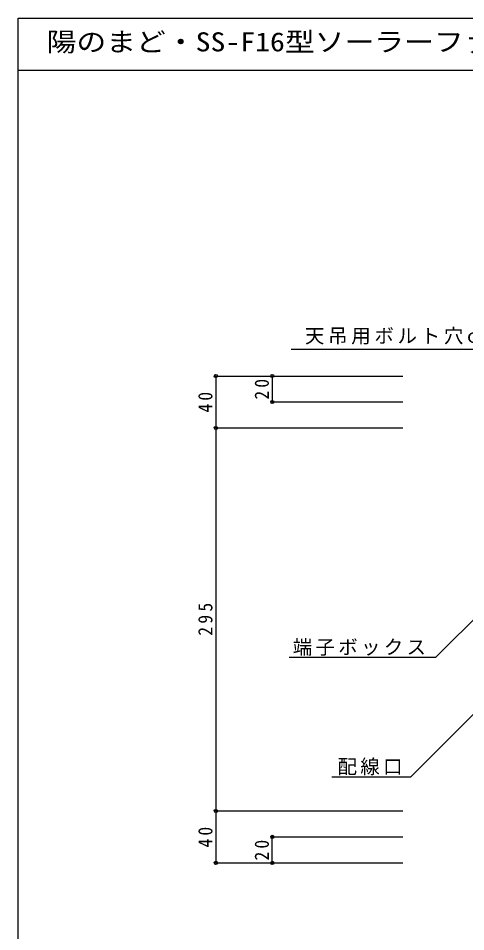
# Model space of a CAD drawing. Units: millimetres, scale not verified. Extents: x -1999 to 2121, y -738 to 667.
# Drawn here: x -1999 to -1654, y -37 to 667 of the extents above; entities that cross this region are included whole.
import ezdxf
from ezdxf.enums import TextEntityAlignment as Align

# ---------------------------------------------------------------- set-up
doc = ezdxf.new("R2010")
doc.units = ezdxf.units.MM
doc.header["$LTSCALE"] = 5
doc.header["$PDMODE"] = 32
doc.header["$PDSIZE"] = 2.5
doc.layers.add('0-0', color=7, linetype='Continuous')
doc.layers.add('F-0', color=2, linetype='Continuous')
doc.styles.add('ＭＳ ゴシック', font='')
doc.styles.get('ＭＳ ゴシック').set_extended_font_data('MS Gothic')

msp = doc.modelspace()

# ---------------------------------------------------------------- linework, layer by layer
at = {"layer": '0-0', "color": 4}
for p, q in [((-1614.389, 411.687), (-1788.958, 411.687)), ((-1847.043, 391.358), (-1847.043, 351.358)), ((-1847.043, 391.358), (-1702.797, 391.358)), ((-1803.501, 391.358), (-1803.501, 371.358)), ((-1803.501, 391.358), (-1702.797, 391.358)), ((-1803.501, 371.358), (-1702.797, 371.358)), ((-1847.043, 351.358), (-1702.797, 351.358)), ((-1847.043, 351.358), (-1847.043, 56.358)), ((-1639.676, 212.354), (-1677.562, 174.468)), ((-1677.562, 174.468), (-1790.482, 174.468)), ((-1619.06, 160.358), (-1696.973, 82.446)), ((-1696.973, 82.446), (-1757.488, 82.446)), ((-1847.043, 56.358), (-1702.797, 56.358)), ((-1847.043, 56.358), (-1847.043, 16.358)), ((-1803.501, 16.358), (-1803.501, 36.358)), ((-1803.501, 36.358), (-1702.797, 36.358)), ((-1847.043, 16.358), (-1702.797, 16.358)), ((-1803.501, 16.358), (-1702.797, 16.358))]:
    msp.add_line(p, q, dxfattribs=at)
at = {"layer": '0-0', "color": 5}
for p in [(-1847.043, 391.358), (-1803.501, 391.358), (-1803.501, 371.358), (-1847.043, 351.358), (-1847.043, 56.358), (-1803.501, 36.358), (-1847.043, 16.358), (-1803.501, 16.358)]:
    msp.add_point(p, dxfattribs=at)
at = {"layer": 'F-0', "color": 5}
msp.add_line((-1999.481, 626.911), (20.519, 626.911), dxfattribs=at)
msp.add_lwpolyline([(-1999.481, -738.089), (-1999.481, 666.911), (20.519, 666.911)], dxfattribs=at)

# ---------------------------------------------------------------- texts
at = {"layer": '0-0', "char_height": 11, "attachment_point": 7, "style": 'ＭＳ ゴシック'}
for s, insert in [('\\T1.19;天吊用ボルト穴φ10', (-1778.335, 413.863)), ('\\T1.17;端子ボックス', (-1787.718, 175.861)), ('\\T1.17;配線口', (-1753.191, 83.838))]:
    msp.add_mtext(s, dxfattribs=dict(at, insert=insert))
at = {"layer": '0-0', "char_height": 11, "attachment_point": 7, "rotation": 90, "style": 'ＭＳ ゴシック'}
for s, insert in [('\\T1.36;\\W0.9;20', (-1806.001, 373.233)), ('\\T1.36;\\W0.9;40', (-1849.543, 363.233)), ('\\T1.38;\\W0.9;295', (-1849.543, 191.358)), ('\\T1.36;\\W0.9;40', (-1849.543, 28.233)), ('\\T1.36;\\W0.9;20', (-1806.001, 18.233))]:
    msp.add_mtext(s, dxfattribs=dict(at, insert=insert))
at = {"layer": 'F-0', "color": 7, "style": 'ＭＳ ゴシック', "width": 1.15}
msp.add_text('陽のまど・SS-F16型ソーラーファンボックス（Aカラー付)', height=14.66, dxfattribs=at).set_placement((-1977.627, 637.014), align=Align.BOTTOM_LEFT)

doc.saveas('drawing.dxf')
